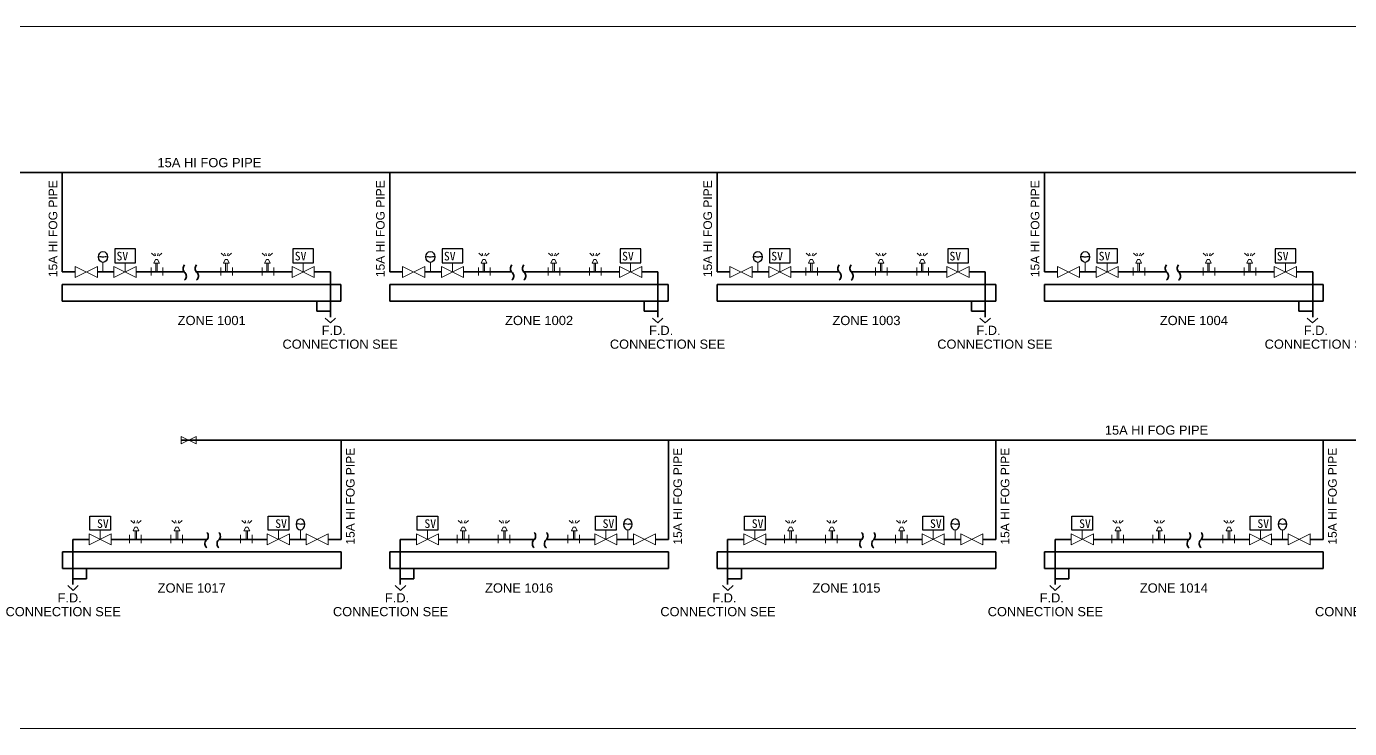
# Model space of a CAD drawing. Header units: millimetres. Extents: x 183 to 3972, y 193 to 1833.
# Drawn here: x 3009.8 to 3370.3, y 1641.7 to 1833 of the extents above; entities that cross this region are included whole.
import ezdxf

# ---------------------------------------------------------------- set-up
doc = ezdxf.new("R2010")
doc.units = ezdxf.units.MM
for name, color, linetype in [('DETL-TXT', 7, 'Continuous'), ('M-CWTR-TEXT', 7, 'Continuous'), ('M-CWTR-VAVE', 7, 'Continuous'), ('M-EQPM-TXT', 7, 'Continuous'), ('M-PIPE-CHWS12', 7, 'Continuous')]:
    doc.layers.add(name, color=color, linetype=linetype)

msp = doc.modelspace()

# ---------------------------------------------------------------- linework, layer by layer
at = {"color": 4, "linetype": 'Continuous', "lineweight": 35}
for p, q in [((3019.55, 1762.71), (3019.55, 1758.18)), ((3019.55, 1762.71), (3095.48, 1762.71)), ((3095.48, 1758.18), (3095.48, 1762.71)), ((3108.77, 1762.71), (3108.77, 1758.18)), ((3108.77, 1762.71), (3184.7, 1762.71)), ((3184.7, 1758.18), (3184.7, 1762.71)), ((3197.98, 1762.71), (3197.98, 1758.18)), ((3197.98, 1762.71), (3273.92, 1762.71)), ((3273.92, 1758.18), (3273.92, 1762.71)), ((3287.2, 1762.71), (3287.2, 1758.18)), ((3287.2, 1762.71), (3363.14, 1762.71)), ((3363.14, 1758.18), (3363.14, 1762.71)), ((3019.55, 1758.18), (3095.48, 1758.18)), ((3088.89, 1755.41), (3088.89, 1758.18)), ((3108.77, 1758.18), (3184.7, 1758.18)), ((3178.11, 1755.41), (3178.11, 1758.18)), ((3197.98, 1758.18), (3273.92, 1758.18)), ((3267.33, 1755.41), (3267.33, 1758.18)), ((3287.2, 1758.18), (3363.14, 1758.18)), ((3356.55, 1755.41), (3356.55, 1758.18)), ((3092.64, 1755.41), (3088.89, 1755.41)), ((3181.86, 1755.41), (3178.11, 1755.41)), ((3271.08, 1755.41), (3267.33, 1755.41)), ((3360.3, 1755.41), (3356.55, 1755.41)), ((3019.58, 1685.31), (3019.58, 1689.84)), ((3095.52, 1689.84), (3019.58, 1689.84)), ((3095.52, 1689.84), (3095.52, 1685.31)), ((3108.8, 1685.31), (3108.8, 1689.84)), ((3184.74, 1689.84), (3108.8, 1689.84)), ((3184.74, 1689.84), (3184.74, 1685.31)), ((3198.02, 1685.31), (3198.02, 1689.84)), ((3273.95, 1689.84), (3198.02, 1689.84)), ((3273.95, 1689.84), (3273.95, 1685.31)), ((3287.24, 1685.31), (3287.24, 1689.84)), ((3363.17, 1689.84), (3287.24, 1689.84)), ((3363.17, 1689.84), (3363.17, 1685.31)), ((3095.52, 1685.31), (3019.58, 1685.31)), ((3026.17, 1682.54), (3026.17, 1685.31)), ((3184.74, 1685.31), (3108.8, 1685.31)), ((3115.39, 1682.54), (3115.39, 1685.31)), ((3273.95, 1685.31), (3198.02, 1685.31)), ((3204.61, 1682.54), (3204.61, 1685.31)), ((3363.17, 1685.31), (3287.24, 1685.31)), ((3293.82, 1682.54), (3293.82, 1685.31)), ((3022.42, 1682.54), (3026.17, 1682.54)), ((3111.64, 1682.54), (3115.39, 1682.54)), ((3200.86, 1682.54), (3204.61, 1682.54)), ((3290.08, 1682.54), (3293.82, 1682.54))]:
    msp.add_line(p, q, dxfattribs=at)
at = {"layer": 'M-CWTR-TEXT', "color": 252, "linetype": 'Continuous', "lineweight": 35}
for p, q in [((3092.64, 1754.19), (3092.64, 1753.84)), ((3181.86, 1754.19), (3181.86, 1753.84)), ((3271.08, 1754.19), (3271.08, 1753.84)), ((3360.3, 1754.19), (3360.3, 1753.84)), ((3022.42, 1681.32), (3022.42, 1680.97)), ((3111.64, 1681.32), (3111.64, 1680.97)), ((3200.86, 1681.32), (3200.86, 1680.97)), ((3290.08, 1681.32), (3290.08, 1680.97))]:
    msp.add_line(p, q, dxfattribs=at)
at = {"layer": 'M-CWTR-VAVE', "color": 1, "lineweight": 0}
for p, q in [((3881.58, 1833), (2823.36, 1833)), ((2908.98, 1641.74), (3881.58, 1641.74))]:
    msp.add_line(p, q, dxfattribs=at)
at = {"layer": 'M-CWTR-VAVE', "color": 2, "lineweight": 0}
for p, q in [((3044.63, 1770.53), (3043.82, 1771.28)), ((3044.96, 1770.53), (3044.75, 1771.28)), ((3045.49, 1770.53), (3045.7, 1771.28)), ((3045.82, 1770.53), (3046.63, 1771.28)), ((3063.65, 1770.53), (3062.84, 1771.28)), ((3063.98, 1770.53), (3063.77, 1771.28)), ((3064.5, 1770.53), (3064.71, 1771.28)), ((3064.83, 1770.53), (3065.64, 1771.28)), ((3074.86, 1770.53), (3074.05, 1771.28)), ((3075.19, 1770.53), (3074.98, 1771.28)), ((3075.72, 1770.53), (3075.93, 1771.28)), ((3076.05, 1770.53), (3076.86, 1771.28)), ((3133.85, 1770.53), (3133.04, 1771.28)), ((3134.18, 1770.53), (3133.97, 1771.28)), ((3134.71, 1770.53), (3134.91, 1771.28)), ((3135.03, 1770.53), (3135.84, 1771.28)), ((3152.87, 1770.53), (3152.06, 1771.28)), ((3153.2, 1770.53), (3152.99, 1771.28)), ((3153.72, 1770.53), (3153.93, 1771.28)), ((3154.05, 1770.53), (3154.86, 1771.28)), ((3164.08, 1770.53), (3163.27, 1771.28)), ((3164.41, 1770.53), (3164.2, 1771.28)), ((3164.94, 1770.53), (3165.14, 1771.28)), ((3165.26, 1770.53), (3166.07, 1771.28)), ((3223.07, 1770.53), (3222.26, 1771.28)), ((3223.4, 1770.53), (3223.19, 1771.28)), ((3223.92, 1770.53), (3224.13, 1771.28)), ((3224.25, 1770.53), (3225.06, 1771.28)), ((3242.09, 1770.53), (3241.28, 1771.28)), ((3242.42, 1770.53), (3242.21, 1771.28)), ((3242.94, 1770.53), (3243.15, 1771.28)), ((3243.27, 1770.53), (3244.08, 1771.28)), ((3253.3, 1770.53), (3252.49, 1771.28)), ((3253.63, 1770.53), (3253.42, 1771.28)), ((3254.15, 1770.53), (3254.36, 1771.28)), ((3254.48, 1770.53), (3255.29, 1771.28)), ((3312.29, 1770.53), (3311.48, 1771.28)), ((3312.62, 1770.53), (3312.41, 1771.28)), ((3313.14, 1770.53), (3313.35, 1771.28)), ((3313.47, 1770.53), (3314.28, 1771.28)), ((3331.31, 1770.53), (3330.5, 1771.28)), ((3331.63, 1770.53), (3331.43, 1771.28)), ((3332.16, 1770.53), (3332.37, 1771.28)), ((3332.49, 1770.53), (3333.3, 1771.28)), ((3342.52, 1770.53), (3341.71, 1771.28)), ((3342.85, 1770.53), (3342.64, 1771.28)), ((3343.37, 1770.53), (3343.58, 1771.28)), ((3343.7, 1770.53), (3344.51, 1771.28)), ((3023.07, 1767.63), (3023.07, 1764.61)), ((3029.1, 1767.63), (3023.07, 1764.61)), ((3023.07, 1767.63), (3029.1, 1764.61)), ((3029.1, 1764.61), (3029.1, 1767.63)), ((3030.63, 1766.12), (3030.63, 1768.72)), ((3033.62, 1767.63), (3033.62, 1764.61)), ((3039.66, 1767.63), (3033.62, 1764.61)), ((3033.62, 1767.63), (3039.66, 1764.61)), ((3036.64, 1766.12), (3036.64, 1768.65)), ((3039.66, 1764.61), (3039.66, 1767.63)), ((3043.75, 1767.38), (3043.75, 1765.14)), ((3044.45, 1768.48), (3044.92, 1769.51)), ((3044.45, 1768.48), (3046, 1768.48)), ((3045.53, 1769.51), (3044.92, 1769.51)), ((3045.03, 1766.4), (3045.03, 1768.48)), ((3045.43, 1766.4), (3045.43, 1768.48)), ((3046, 1768.48), (3045.53, 1769.51)), ((3046.93, 1767.38), (3046.93, 1765.14)), ((3062.77, 1767.38), (3062.77, 1765.14)), ((3063.46, 1768.48), (3063.93, 1769.51)), ((3063.46, 1768.48), (3065.02, 1768.48)), ((3064.55, 1769.51), (3063.93, 1769.51)), ((3064.04, 1766.4), (3064.04, 1768.48)), ((3064.44, 1766.4), (3064.44, 1768.48)), ((3065.02, 1768.48), (3064.55, 1769.51)), ((3065.95, 1767.38), (3065.95, 1765.14)), ((3073.98, 1767.38), (3073.98, 1765.14)), ((3074.68, 1768.48), (3075.15, 1769.51)), ((3074.68, 1768.48), (3076.23, 1768.48)), ((3075.76, 1769.51), (3075.15, 1769.51)), ((3075.26, 1766.4), (3075.26, 1768.48)), ((3075.66, 1766.4), (3075.66, 1768.48)), ((3076.23, 1768.48), (3075.76, 1769.51)), ((3077.16, 1767.38), (3077.16, 1765.14)), ((3082.19, 1767.63), (3082.19, 1764.61)), ((3088.22, 1767.63), (3082.19, 1764.61)), ((3082.19, 1767.63), (3088.22, 1764.61)), ((3085.21, 1766.12), (3085.21, 1768.65)), ((3088.22, 1764.61), (3088.22, 1767.63)), ((3112.29, 1767.63), (3112.29, 1764.61)), ((3118.32, 1767.63), (3112.29, 1764.61)), ((3112.29, 1767.63), (3118.32, 1764.61)), ((3118.32, 1764.61), (3118.32, 1767.63)), ((3119.85, 1766.12), (3119.85, 1768.72)), ((3122.84, 1767.63), (3122.84, 1764.61)), ((3128.88, 1767.63), (3122.84, 1764.61)), ((3122.84, 1767.63), (3128.88, 1764.61)), ((3125.86, 1766.12), (3125.86, 1768.65)), ((3128.88, 1764.61), (3128.88, 1767.63)), ((3132.97, 1767.38), (3132.97, 1765.14)), ((3133.67, 1768.48), (3134.13, 1769.51)), ((3133.67, 1768.48), (3135.22, 1768.48)), ((3134.75, 1769.51), (3134.13, 1769.51)), ((3134.25, 1766.4), (3134.25, 1768.48)), ((3134.64, 1766.4), (3134.64, 1768.48)), ((3135.22, 1768.48), (3134.75, 1769.51)), ((3136.15, 1767.38), (3136.15, 1765.14)), ((3151.98, 1767.38), (3151.98, 1765.14)), ((3152.68, 1768.48), (3153.15, 1769.51)), ((3152.68, 1768.48), (3154.23, 1768.48)), ((3153.77, 1769.51), (3153.15, 1769.51)), ((3153.26, 1766.4), (3153.26, 1768.48)), ((3153.66, 1766.4), (3153.66, 1768.48)), ((3154.23, 1768.48), (3153.77, 1769.51)), ((3155.17, 1767.38), (3155.17, 1765.14)), ((3163.2, 1767.38), (3163.2, 1765.14)), ((3163.9, 1768.48), (3164.36, 1769.51)), ((3163.9, 1768.48), (3165.45, 1768.48)), ((3164.98, 1769.51), (3164.36, 1769.51)), ((3164.48, 1766.4), (3164.48, 1768.48)), ((3164.87, 1766.4), (3164.87, 1768.48)), ((3165.45, 1768.48), (3164.98, 1769.51)), ((3166.38, 1767.38), (3166.38, 1765.14)), ((3171.41, 1767.63), (3171.41, 1764.61)), ((3177.44, 1767.63), (3171.41, 1764.61)), ((3171.41, 1767.63), (3177.44, 1764.61)), ((3174.42, 1766.12), (3174.42, 1768.65)), ((3177.44, 1764.61), (3177.44, 1767.63)), ((3201.5, 1767.63), (3201.5, 1764.61)), ((3207.54, 1767.63), (3201.5, 1764.61)), ((3201.5, 1767.63), (3207.54, 1764.61)), ((3207.54, 1764.61), (3207.54, 1767.63)), ((3209.07, 1766.12), (3209.07, 1768.72)), ((3212.06, 1767.63), (3212.06, 1764.61)), ((3218.09, 1767.63), (3212.06, 1764.61)), ((3212.06, 1767.63), (3218.09, 1764.61)), ((3215.08, 1766.12), (3215.08, 1768.65)), ((3218.09, 1764.61), (3218.09, 1767.63)), ((3222.19, 1767.38), (3222.19, 1765.14)), ((3222.89, 1768.48), (3223.35, 1769.51)), ((3222.89, 1768.48), (3224.44, 1768.48)), ((3223.97, 1769.51), (3223.35, 1769.51)), ((3223.46, 1766.4), (3223.46, 1768.48)), ((3223.86, 1766.4), (3223.86, 1768.48)), ((3224.44, 1768.48), (3223.97, 1769.51)), ((3225.37, 1767.38), (3225.37, 1765.14)), ((3241.2, 1767.38), (3241.2, 1765.14)), ((3241.9, 1768.48), (3242.37, 1769.51)), ((3241.9, 1768.48), (3243.45, 1768.48)), ((3242.99, 1769.51), (3242.37, 1769.51)), ((3242.48, 1766.4), (3242.48, 1768.48)), ((3242.88, 1766.4), (3242.88, 1768.48)), ((3243.45, 1768.48), (3242.99, 1769.51)), ((3244.38, 1767.38), (3244.38, 1765.14)), ((3252.42, 1767.38), (3252.42, 1765.14)), ((3253.12, 1768.48), (3253.58, 1769.51)), ((3253.12, 1768.48), (3254.67, 1768.48)), ((3254.2, 1769.51), (3253.58, 1769.51)), ((3253.69, 1766.4), (3253.69, 1768.48)), ((3254.09, 1766.4), (3254.09, 1768.48)), ((3254.67, 1768.48), (3254.2, 1769.51)), ((3255.6, 1767.38), (3255.6, 1765.14)), ((3260.62, 1767.63), (3260.62, 1764.61)), ((3266.66, 1767.63), (3260.62, 1764.61)), ((3260.62, 1767.63), (3266.66, 1764.61)), ((3263.64, 1766.12), (3263.64, 1768.65)), ((3266.66, 1764.61), (3266.66, 1767.63)), ((3290.72, 1767.63), (3290.72, 1764.61)), ((3296.76, 1767.63), (3290.72, 1764.61)), ((3290.72, 1767.63), (3296.76, 1764.61)), ((3296.76, 1764.61), (3296.76, 1767.63)), ((3298.29, 1766.12), (3298.29, 1768.72)), ((3301.28, 1767.63), (3301.28, 1764.61)), ((3307.31, 1767.63), (3301.28, 1764.61)), ((3301.28, 1767.63), (3307.31, 1764.61)), ((3304.29, 1766.12), (3304.29, 1768.65)), ((3307.31, 1764.61), (3307.31, 1767.63)), ((3311.41, 1767.38), (3311.41, 1765.14)), ((3312.11, 1768.48), (3312.57, 1769.51)), ((3312.11, 1768.48), (3313.66, 1768.48)), ((3313.19, 1769.51), (3312.57, 1769.51)), ((3312.68, 1766.4), (3312.68, 1768.48)), ((3313.08, 1766.4), (3313.08, 1768.48)), ((3313.66, 1768.48), (3313.19, 1769.51)), ((3314.59, 1767.38), (3314.59, 1765.14)), ((3330.42, 1767.38), (3330.42, 1765.14)), ((3331.12, 1768.48), (3331.59, 1769.51)), ((3331.12, 1768.48), (3332.67, 1768.48)), ((3332.21, 1769.51), (3331.59, 1769.51)), ((3331.7, 1766.4), (3331.7, 1768.48)), ((3332.1, 1766.4), (3332.1, 1768.48)), ((3332.67, 1768.48), (3332.21, 1769.51)), ((3333.6, 1767.38), (3333.6, 1765.14)), ((3341.64, 1767.38), (3341.64, 1765.14)), ((3342.34, 1768.48), (3342.8, 1769.51)), ((3342.34, 1768.48), (3343.89, 1768.48)), ((3343.42, 1769.51), (3342.8, 1769.51)), ((3342.91, 1766.4), (3342.91, 1768.48)), ((3343.31, 1766.4), (3343.31, 1768.48)), ((3343.89, 1768.48), (3343.42, 1769.51)), ((3344.82, 1767.38), (3344.82, 1765.14)), ((3349.84, 1767.63), (3349.84, 1764.61)), ((3355.88, 1767.63), (3349.84, 1764.61)), ((3349.84, 1767.63), (3355.88, 1764.61)), ((3352.86, 1766.12), (3352.86, 1768.65)), ((3355.88, 1764.61), (3355.88, 1767.63)), ((3091.16, 1753.54), (3092.59, 1752.25)), ((3094.02, 1753.54), (3092.59, 1752.25)), ((3180.38, 1753.54), (3181.81, 1752.25)), ((3183.24, 1753.54), (3181.81, 1752.25)), ((3269.6, 1753.54), (3271.03, 1752.25)), ((3272.46, 1753.54), (3271.03, 1752.25)), ((3358.82, 1753.54), (3360.25, 1752.25)), ((3361.68, 1753.54), (3360.25, 1752.25)), ((3051.98, 1721.31), (3051.98, 1719.3)), ((3051.98, 1721.31), (3056.01, 1719.3)), ((3056.01, 1721.31), (3051.98, 1719.3)), ((3056.01, 1719.3), (3056.01, 1721.31)), ((3039.02, 1697.66), (3038.21, 1698.41)), ((3039.35, 1697.66), (3039.14, 1698.41)), ((3039.87, 1697.66), (3040.08, 1698.41)), ((3040.2, 1697.66), (3041.01, 1698.41)), ((3050.23, 1697.66), (3049.42, 1698.41)), ((3050.56, 1697.66), (3050.35, 1698.41)), ((3051.09, 1697.66), (3051.29, 1698.41)), ((3051.41, 1697.66), (3052.22, 1698.41)), ((3069.25, 1697.66), (3068.44, 1698.41)), ((3069.58, 1697.66), (3069.37, 1698.41)), ((3070.1, 1697.66), (3070.31, 1698.41)), ((3070.43, 1697.66), (3071.24, 1698.41)), ((3128.24, 1697.66), (3127.43, 1698.41)), ((3128.56, 1697.66), (3128.36, 1698.41)), ((3129.09, 1697.66), (3129.3, 1698.41)), ((3129.42, 1697.66), (3130.23, 1698.41)), ((3139.45, 1697.66), (3138.64, 1698.41)), ((3139.78, 1697.66), (3139.57, 1698.41)), ((3140.3, 1697.66), (3140.51, 1698.41)), ((3140.63, 1697.66), (3141.44, 1698.41)), ((3158.47, 1697.66), (3157.66, 1698.41)), ((3158.79, 1697.66), (3158.59, 1698.41)), ((3159.32, 1697.66), (3159.53, 1698.41)), ((3159.65, 1697.66), (3160.46, 1698.41)), ((3217.45, 1697.66), (3216.65, 1698.41)), ((3217.78, 1697.66), (3217.58, 1698.41)), ((3218.31, 1697.66), (3218.52, 1698.41)), ((3218.64, 1697.66), (3219.45, 1698.41)), ((3228.67, 1697.66), (3227.86, 1698.41)), ((3229, 1697.66), (3228.79, 1698.41)), ((3229.52, 1697.66), (3229.73, 1698.41)), ((3229.85, 1697.66), (3230.66, 1698.41)), ((3247.68, 1697.66), (3246.88, 1698.41)), ((3248.01, 1697.66), (3247.81, 1698.41)), ((3248.54, 1697.66), (3248.75, 1698.41)), ((3248.87, 1697.66), (3249.68, 1698.41)), ((3306.67, 1697.66), (3305.86, 1698.41)), ((3307, 1697.66), (3306.79, 1698.41)), ((3307.53, 1697.66), (3307.74, 1698.41)), ((3307.86, 1697.66), (3308.67, 1698.41)), ((3317.89, 1697.66), (3317.08, 1698.41)), ((3318.22, 1697.66), (3318.01, 1698.41)), ((3318.74, 1697.66), (3318.95, 1698.41)), ((3319.07, 1697.66), (3319.88, 1698.41)), ((3336.9, 1697.66), (3336.09, 1698.41)), ((3337.23, 1697.66), (3337.02, 1698.41)), ((3337.76, 1697.66), (3337.97, 1698.41)), ((3338.09, 1697.66), (3338.9, 1698.41)), ((3026.84, 1691.74), (3026.84, 1694.76)), ((3026.84, 1694.76), (3032.88, 1691.74)), ((3032.88, 1694.76), (3026.84, 1691.74)), ((3029.86, 1693.25), (3029.86, 1695.78)), ((3032.88, 1694.76), (3032.88, 1691.74)), ((3038.83, 1695.61), (3039.3, 1696.64)), ((3040.38, 1695.61), (3038.83, 1695.61)), ((3039.3, 1696.64), (3039.92, 1696.64)), ((3039.41, 1693.53), (3039.41, 1695.61)), ((3039.81, 1693.53), (3039.81, 1695.61)), ((3040.38, 1695.61), (3039.92, 1696.64)), ((3050.05, 1695.61), (3050.51, 1696.64)), ((3051.6, 1695.61), (3050.05, 1695.61)), ((3050.51, 1696.64), (3051.13, 1696.64)), ((3050.62, 1693.53), (3050.62, 1695.61)), ((3051.02, 1693.53), (3051.02, 1695.61)), ((3051.6, 1695.61), (3051.13, 1696.64)), ((3069.06, 1695.61), (3069.53, 1696.64)), ((3070.61, 1695.61), (3069.06, 1695.61)), ((3069.53, 1696.64), (3070.15, 1696.64)), ((3069.64, 1693.53), (3069.64, 1695.61)), ((3070.04, 1693.53), (3070.04, 1695.61)), ((3070.61, 1695.61), (3070.15, 1696.64)), ((3075.41, 1691.74), (3075.41, 1694.76)), ((3075.41, 1694.76), (3081.44, 1691.74)), ((3081.44, 1694.76), (3075.41, 1691.74)), ((3078.42, 1693.25), (3078.42, 1695.78)), ((3081.44, 1694.76), (3081.44, 1691.74)), ((3084.43, 1693.25), (3084.43, 1695.85)), ((3085.96, 1691.74), (3085.96, 1694.76)), ((3085.96, 1694.76), (3092, 1691.74)), ((3092, 1694.76), (3085.96, 1691.74)), ((3092, 1694.76), (3092, 1691.74)), ((3116.06, 1691.74), (3116.06, 1694.76)), ((3116.06, 1694.76), (3122.09, 1691.74)), ((3122.09, 1694.76), (3116.06, 1691.74)), ((3119.08, 1693.25), (3119.08, 1695.78)), ((3122.09, 1694.76), (3122.09, 1691.74)), ((3128.05, 1695.61), (3128.52, 1696.64)), ((3129.6, 1695.61), (3128.05, 1695.61)), ((3128.52, 1696.64), (3129.14, 1696.64)), ((3128.63, 1693.53), (3128.63, 1695.61)), ((3129.03, 1693.53), (3129.03, 1695.61)), ((3129.6, 1695.61), (3129.14, 1696.64)), ((3139.27, 1695.61), (3139.73, 1696.64)), ((3140.82, 1695.61), (3139.27, 1695.61)), ((3139.73, 1696.64), (3140.35, 1696.64)), ((3139.84, 1693.53), (3139.84, 1695.61)), ((3140.24, 1693.53), (3140.24, 1695.61)), ((3140.82, 1695.61), (3140.35, 1696.64)), ((3158.28, 1695.61), (3158.75, 1696.64)), ((3159.83, 1695.61), (3158.28, 1695.61)), ((3158.75, 1696.64), (3159.37, 1696.64)), ((3158.86, 1693.53), (3158.86, 1695.61)), ((3159.26, 1693.53), (3159.26, 1695.61)), ((3159.83, 1695.61), (3159.37, 1696.64)), ((3164.63, 1691.74), (3164.63, 1694.76)), ((3164.63, 1694.76), (3170.66, 1691.74)), ((3170.66, 1694.76), (3164.63, 1691.74)), ((3167.64, 1693.25), (3167.64, 1695.78)), ((3170.66, 1694.76), (3170.66, 1691.74)), ((3173.65, 1693.25), (3173.65, 1695.85)), ((3175.18, 1691.74), (3175.18, 1694.76)), ((3175.18, 1694.76), (3181.22, 1691.74)), ((3181.22, 1694.76), (3175.18, 1691.74)), ((3181.22, 1694.76), (3181.22, 1691.74)), ((3205.28, 1691.74), (3205.28, 1694.76)), ((3205.28, 1694.76), (3211.31, 1691.74)), ((3211.31, 1694.76), (3205.28, 1691.74)), ((3208.3, 1693.25), (3208.3, 1695.78)), ((3211.31, 1694.76), (3211.31, 1691.74)), ((3217.27, 1695.61), (3217.74, 1696.64)), ((3218.82, 1695.61), (3217.27, 1695.61)), ((3217.74, 1696.64), (3218.35, 1696.64)), ((3217.84, 1693.53), (3217.84, 1695.61)), ((3218.24, 1693.53), (3218.24, 1695.61)), ((3218.82, 1695.61), (3218.35, 1696.64)), ((3228.48, 1695.61), (3228.95, 1696.64)), ((3230.04, 1695.61), (3228.48, 1695.61)), ((3228.95, 1696.64), (3229.57, 1696.64)), ((3229.06, 1693.53), (3229.06, 1695.61)), ((3229.46, 1693.53), (3229.46, 1695.61)), ((3230.04, 1695.61), (3229.57, 1696.64)), ((3247.5, 1695.61), (3247.97, 1696.64)), ((3249.05, 1695.61), (3247.5, 1695.61)), ((3247.97, 1696.64), (3248.58, 1696.64)), ((3248.07, 1693.53), (3248.07, 1695.61)), ((3248.47, 1693.53), (3248.47, 1695.61)), ((3249.05, 1695.61), (3248.58, 1696.64)), ((3253.84, 1691.74), (3253.84, 1694.76)), ((3253.84, 1694.76), (3259.88, 1691.74)), ((3259.88, 1694.76), (3253.84, 1691.74)), ((3256.86, 1693.25), (3256.86, 1695.78)), ((3259.88, 1694.76), (3259.88, 1691.74)), ((3262.87, 1693.25), (3262.87, 1695.85)), ((3264.4, 1691.74), (3264.4, 1694.76)), ((3264.4, 1694.76), (3270.43, 1691.74)), ((3270.43, 1694.76), (3264.4, 1691.74)), ((3270.43, 1694.76), (3270.43, 1691.74)), ((3294.5, 1691.74), (3294.5, 1694.76)), ((3294.5, 1694.76), (3300.53, 1691.74)), ((3300.53, 1694.76), (3294.5, 1691.74)), ((3297.51, 1693.25), (3297.51, 1695.78)), ((3300.53, 1694.76), (3300.53, 1691.74)), ((3306.49, 1695.61), (3306.96, 1696.64)), ((3308.04, 1695.61), (3306.49, 1695.61)), ((3306.96, 1696.64), (3307.57, 1696.64)), ((3307.06, 1693.53), (3307.06, 1695.61)), ((3307.46, 1693.53), (3307.46, 1695.61)), ((3308.04, 1695.61), (3307.57, 1696.64)), ((3317.7, 1695.61), (3318.17, 1696.64)), ((3319.25, 1695.61), (3317.7, 1695.61)), ((3318.17, 1696.64), (3318.79, 1696.64)), ((3318.28, 1693.53), (3318.28, 1695.61)), ((3318.68, 1693.53), (3318.68, 1695.61)), ((3319.25, 1695.61), (3318.79, 1696.64)), ((3336.72, 1695.61), (3337.19, 1696.64)), ((3338.27, 1695.61), (3336.72, 1695.61)), ((3337.19, 1696.64), (3337.8, 1696.64)), ((3337.29, 1693.53), (3337.29, 1695.61)), ((3337.69, 1693.53), (3337.69, 1695.61)), ((3338.27, 1695.61), (3337.8, 1696.64)), ((3343.06, 1691.74), (3343.06, 1694.76)), ((3343.06, 1694.76), (3349.1, 1691.74)), ((3349.1, 1694.76), (3343.06, 1691.74)), ((3346.08, 1693.25), (3346.08, 1695.78)), ((3349.1, 1694.76), (3349.1, 1691.74)), ((3352.09, 1693.25), (3352.09, 1695.85)), ((3353.62, 1691.74), (3353.62, 1694.76)), ((3353.62, 1694.76), (3359.65, 1691.74)), ((3359.65, 1694.76), (3353.62, 1691.74)), ((3359.65, 1694.76), (3359.65, 1691.74)), ((3037.9, 1694.51), (3037.9, 1692.27)), ((3041.08, 1694.51), (3041.08, 1692.27)), ((3049.12, 1694.51), (3049.12, 1692.27)), ((3052.3, 1694.51), (3052.3, 1692.27)), ((3068.13, 1694.51), (3068.13, 1692.27)), ((3071.31, 1694.51), (3071.31, 1692.27)), ((3127.12, 1694.51), (3127.12, 1692.27)), ((3130.3, 1694.51), (3130.3, 1692.27)), ((3138.33, 1694.51), (3138.33, 1692.27)), ((3141.52, 1694.51), (3141.52, 1692.27)), ((3157.35, 1694.51), (3157.35, 1692.27)), ((3160.53, 1694.51), (3160.53, 1692.27)), ((3216.34, 1694.51), (3216.34, 1692.27)), ((3219.52, 1694.51), (3219.52, 1692.27)), ((3227.55, 1694.51), (3227.55, 1692.27)), ((3230.74, 1694.51), (3230.74, 1692.27)), ((3246.57, 1694.51), (3246.57, 1692.27)), ((3249.75, 1694.51), (3249.75, 1692.27)), ((3305.56, 1694.51), (3305.56, 1692.27)), ((3308.74, 1694.51), (3308.74, 1692.27)), ((3316.77, 1694.51), (3316.77, 1692.27)), ((3319.95, 1694.51), (3319.95, 1692.27)), ((3335.79, 1694.51), (3335.79, 1692.27)), ((3338.97, 1694.51), (3338.97, 1692.27)), ((3021.04, 1680.67), (3022.47, 1679.38)), ((3023.9, 1680.67), (3022.47, 1679.38)), ((3110.26, 1680.67), (3111.69, 1679.38)), ((3113.12, 1680.67), (3111.69, 1679.38)), ((3199.48, 1680.67), (3200.91, 1679.38)), ((3202.34, 1680.67), (3200.91, 1679.38)), ((3288.7, 1680.67), (3290.13, 1679.38)), ((3291.56, 1680.67), (3290.13, 1679.38))]:
    msp.add_line(p, q, dxfattribs=at)
at = {"layer": 'M-CWTR-VAVE', "color": 2}
for points in [[(3033.82, 1768.65), (3039.45, 1768.65), (3039.45, 1772.42), (3033.82, 1772.42)], [(3082.39, 1768.65), (3088.02, 1768.65), (3088.02, 1772.42), (3082.39, 1772.42)], [(3123.04, 1768.65), (3128.67, 1768.65), (3128.67, 1772.42), (3123.04, 1772.42)], [(3171.61, 1768.65), (3177.24, 1768.65), (3177.24, 1772.42), (3171.61, 1772.42)], [(3212.26, 1768.65), (3217.89, 1768.65), (3217.89, 1772.42), (3212.26, 1772.42)], [(3260.83, 1768.65), (3266.46, 1768.65), (3266.46, 1772.42), (3260.83, 1772.42)], [(3301.48, 1768.65), (3307.11, 1768.65), (3307.11, 1772.42), (3301.48, 1772.42)], [(3350.05, 1768.65), (3355.68, 1768.65), (3355.68, 1772.42), (3350.05, 1772.42)], [(3032.67, 1695.78), (3027.04, 1695.78), (3027.04, 1699.55), (3032.67, 1699.55)], [(3081.24, 1695.78), (3075.61, 1695.78), (3075.61, 1699.55), (3081.24, 1699.55)], [(3121.89, 1695.78), (3116.26, 1695.78), (3116.26, 1699.55), (3121.89, 1699.55)], [(3170.46, 1695.78), (3164.83, 1695.78), (3164.83, 1699.55), (3170.46, 1699.55)], [(3211.11, 1695.78), (3205.48, 1695.78), (3205.48, 1699.55), (3211.11, 1699.55)], [(3259.68, 1695.78), (3254.05, 1695.78), (3254.05, 1699.55), (3259.68, 1699.55)], [(3300.33, 1695.78), (3294.7, 1695.78), (3294.7, 1699.55), (3300.33, 1699.55)], [(3348.9, 1695.78), (3343.27, 1695.78), (3343.27, 1699.55), (3348.9, 1699.55)]]:
    msp.add_lwpolyline(points, close=True, dxfattribs=at)
for centre in [(3030.63, 1770.21), (3119.85, 1770.21), (3209.07, 1770.21), (3298.29, 1770.21)]:
    msp.add_ellipse(centre, major_axis=(0, -1.49), ratio=0.800659, dxfattribs=at)
at = {"layer": 'M-CWTR-VAVE', "color": 2, "extrusion": (0, 0, -1)}
for centre in [(3084.43, 1697.34), (3173.65, 1697.34), (3262.87, 1697.34), (3352.09, 1697.34)]:
    msp.add_ellipse(centre, major_axis=(0, -1.49), ratio=0.800659, dxfattribs=at)
at = {"layer": 'M-CWTR-VAVE', "color": 2}
for points in [[(3029.44, 1770.21), (3029.92, 1770.44), (3030.57, 1770.03), (3031.24, 1770.46), (3031.64, 1770.28), (3031.83, 1770.21)], [(3118.66, 1770.21), (3119.14, 1770.44), (3119.78, 1770.03), (3120.46, 1770.46), (3120.86, 1770.28), (3121.05, 1770.21)], [(3207.88, 1770.21), (3208.36, 1770.44), (3209, 1770.03), (3209.68, 1770.46), (3210.07, 1770.28), (3210.27, 1770.21)], [(3297.1, 1770.21), (3297.58, 1770.44), (3298.22, 1770.03), (3298.9, 1770.46), (3299.29, 1770.28), (3299.48, 1770.21)], [(3085.62, 1697.34), (3085.14, 1697.57), (3084.5, 1697.16), (3083.82, 1697.59), (3083.43, 1697.41), (3083.24, 1697.34)], [(3174.84, 1697.34), (3174.36, 1697.57), (3173.72, 1697.16), (3173.04, 1697.59), (3172.64, 1697.41), (3172.45, 1697.34)], [(3264.06, 1697.34), (3263.58, 1697.57), (3262.94, 1697.16), (3262.26, 1697.59), (3261.86, 1697.41), (3261.67, 1697.34)], [(3353.28, 1697.34), (3352.8, 1697.57), (3352.15, 1697.16), (3351.48, 1697.59), (3351.08, 1697.41), (3350.89, 1697.34)]]:
    msp.add_open_spline(points, degree=3, dxfattribs=at)
at = {"layer": 'M-PIPE-CHWS12', "color": 4, "linetype": 'Continuous', "lineweight": 35}
for p, q in [((3007.06, 1793.18), (3812.66, 1793.18)), ((3019.55, 1766.12), (3019.55, 1793.18)), ((3108.77, 1766.12), (3108.77, 1793.18)), ((3197.98, 1766.12), (3197.98, 1793.18)), ((3287.2, 1766.12), (3287.2, 1793.18)), ((3019.55, 1766.12), (3019.55, 1776.28)), ((3108.77, 1766.12), (3108.77, 1776.28)), ((3197.98, 1766.12), (3197.98, 1776.28)), ((3287.2, 1766.12), (3287.2, 1776.28)), ((3019.55, 1766.12), (3023.07, 1766.12)), ((3029.1, 1766.12), (3033.62, 1766.12)), ((3039.66, 1766.12), (3052.8, 1766.12)), ((3056.09, 1766.12), (3082.19, 1766.12)), ((3088.22, 1766.12), (3092.64, 1766.12)), ((3092.64, 1766.12), (3092.64, 1753.84)), ((3108.77, 1766.12), (3112.29, 1766.12)), ((3118.32, 1766.12), (3122.84, 1766.12)), ((3128.88, 1766.12), (3142.01, 1766.12)), ((3145.3, 1766.12), (3171.41, 1766.12)), ((3177.44, 1766.12), (3181.86, 1766.12)), ((3181.86, 1766.12), (3181.86, 1753.84)), ((3197.98, 1766.12), (3201.5, 1766.12)), ((3207.54, 1766.12), (3212.06, 1766.12)), ((3218.09, 1766.12), (3231.23, 1766.12)), ((3234.52, 1766.12), (3260.62, 1766.12)), ((3266.66, 1766.12), (3271.08, 1766.12)), ((3271.08, 1766.12), (3271.08, 1753.84)), ((3287.2, 1766.12), (3290.72, 1766.12)), ((3296.76, 1766.12), (3301.28, 1766.12)), ((3307.31, 1766.12), (3320.45, 1766.12)), ((3323.74, 1766.12), (3349.84, 1766.12)), ((3355.88, 1766.12), (3360.3, 1766.12)), ((3360.3, 1766.12), (3360.3, 1753.84)), ((3783.75, 1720.31), (3051.98, 1720.31)), ((3095.52, 1693.25), (3095.52, 1720.31)), ((3184.74, 1693.25), (3184.74, 1720.31)), ((3273.95, 1693.25), (3273.95, 1720.31)), ((3363.17, 1693.25), (3363.17, 1720.31)), ((3095.52, 1693.25), (3095.52, 1703.41)), ((3184.74, 1693.25), (3184.74, 1703.41)), ((3273.95, 1693.25), (3273.95, 1703.41)), ((3363.17, 1693.25), (3363.17, 1703.41)), ((3022.42, 1693.25), (3022.42, 1680.97)), ((3026.84, 1693.25), (3022.42, 1693.25)), ((3058.98, 1693.25), (3032.88, 1693.25)), ((3075.41, 1693.25), (3062.27, 1693.25)), ((3085.96, 1693.25), (3081.44, 1693.25)), ((3095.52, 1693.25), (3092, 1693.25)), ((3111.64, 1693.25), (3111.64, 1680.97)), ((3116.06, 1693.25), (3111.64, 1693.25)), ((3148.2, 1693.25), (3122.09, 1693.25)), ((3164.63, 1693.25), (3151.49, 1693.25)), ((3175.18, 1693.25), (3170.66, 1693.25)), ((3184.74, 1693.25), (3181.22, 1693.25)), ((3200.86, 1693.25), (3200.86, 1680.97)), ((3205.28, 1693.25), (3200.86, 1693.25)), ((3237.41, 1693.25), (3211.31, 1693.25)), ((3253.84, 1693.25), (3240.71, 1693.25)), ((3264.4, 1693.25), (3259.88, 1693.25)), ((3273.95, 1693.25), (3270.43, 1693.25)), ((3290.08, 1693.25), (3290.08, 1680.97)), ((3294.5, 1693.25), (3290.08, 1693.25)), ((3326.63, 1693.25), (3300.53, 1693.25)), ((3343.06, 1693.25), (3329.92, 1693.25)), ((3353.62, 1693.25), (3349.1, 1693.25)), ((3363.17, 1693.25), (3359.65, 1693.25))]:
    msp.add_line(p, q, dxfattribs=at)
at = {"layer": 'M-PIPE-CHWS12', "color": 252, "linetype": 'Continuous', "lineweight": 35}
for centre, start, end in [((3053.91, 1767.06), 137.9527, 230.1896), ((3057.2, 1767.06), 137.9527, 230.1896), ((3143.12, 1767.06), 137.9527, 230.1896), ((3146.41, 1767.06), 137.9527, 230.1896), ((3232.34, 1767.06), 137.9527, 230.1896), ((3235.63, 1767.06), 137.9527, 230.1896), ((3321.56, 1767.06), 137.9527, 230.1896), ((3324.85, 1767.06), 137.9527, 230.1896), ((3051.89, 1764.97), 309.8104, 42.0473), ((3055.18, 1764.97), 309.8104, 42.0473), ((3141.11, 1764.97), 309.8104, 42.0473), ((3144.4, 1764.97), 309.8104, 42.0473), ((3230.33, 1764.97), 309.8104, 42.0473), ((3233.62, 1764.97), 309.8104, 42.0473), ((3319.55, 1764.97), 309.8104, 42.0473), ((3322.84, 1764.97), 309.8104, 42.0473), ((3057.87, 1694.19), 309.8104, 42.0473), ((3061.16, 1694.19), 309.8104, 42.0473), ((3147.09, 1694.19), 309.8104, 42.0473), ((3150.38, 1694.19), 309.8104, 42.0473), ((3236.3, 1694.19), 309.8104, 42.0473), ((3239.59, 1694.19), 309.8104, 42.0473), ((3325.52, 1694.19), 309.8104, 42.0473), ((3328.81, 1694.19), 309.8104, 42.0473), ((3059.88, 1692.09), 137.9527, 230.1896), ((3063.17, 1692.09), 137.9527, 230.1896), ((3149.1, 1692.09), 137.9527, 230.1896), ((3152.39, 1692.09), 137.9527, 230.1896), ((3238.32, 1692.09), 137.9527, 230.1896), ((3241.61, 1692.09), 137.9527, 230.1896), ((3327.54, 1692.09), 137.9527, 230.1896), ((3330.83, 1692.09), 137.9527, 230.1896)]:
    msp.add_arc(centre, 1.46, start, end, dxfattribs=at)

# ---------------------------------------------------------------- texts
at = {"layer": 'DETL-TXT', "color": 7, "char_height": 2.5154}
for s, insert, width, attachment_point in [('{\\fArial|b0|i0|c0|p34;\\C251;15A HI FOG PIPE}', (3045.48, 1794.62), 28.38, 7), ('{\\fArial|b0|i0|c0|p34;\\C251;ZONE 1001}', (3050.98, 1751.61), 17.8992, 7), ('{\\fArial|b0|i0|c0|p34;\\C251;ZONE 1002}', (3140.2, 1751.61), 21.7194, 7), ('{\\fArial|b0|i0|c0|p34;\\C251;ZONE 1003}', (3229.42, 1751.61), 23.5658, 7), ('{\\fArial|b0|i0|c0|p34;\\C251;ZONE 1004}', (3318.64, 1751.61), 18.2018, 7), ('{\\fArial|b0||i0||c0|p34;\\C251;\\H2.5;\\W1.;15A HI FOG PIPE}', (3331.81, 1721.75), 28.38, 9), ('{\\fArial|b0|i0|c0|p34;\\C251;ZONE 1017}', (3064.08, 1678.74), 18.2018, 9), ('{\\fArial|b0|i0|c0|p34;\\C251;ZONE 1016}', (3153.3, 1678.74), 18.2018, 9), ('{\\fArial|b0|i0|c0|p34;\\C251;ZONE 1015}', (3242.52, 1678.74), 18.2018, 9), ('{\\fArial|b0|i0|c0|p34;\\C251;ZONE 1014}', (3331.74, 1678.74), 18.2018, 9)]:
    msp.add_mtext(s, dxfattribs=dict(at, insert=insert, width=width, attachment_point=attachment_point))
at = {"layer": 'DETL-TXT', "color": 7, "char_height": 2.5154, "width": 28.38, "rotation": 90}
for insert, attachment_point in [((3018.2, 1764.71), 7), ((3107.42, 1764.71), 7), ((3196.64, 1764.71), 7), ((3285.86, 1764.71), 7), ((3096.86, 1691.84), 1), ((3186.08, 1691.84), 1), ((3275.3, 1691.84), 1), ((3364.52, 1691.84), 1)]:
    msp.add_mtext('{\\fArial|b0|i0|c0|p34;\\H0.93199x;\\C251;15A HI FOG PIPE}', dxfattribs=dict(at, insert=insert, attachment_point=attachment_point))
at = {"layer": 'M-CWTR-VAVE', "char_height": 2.5154, "width": 2.3291}
for insert, attachment_point in [((3034.31, 1769.22), 7), ((3082.88, 1769.22), 7), ((3123.53, 1769.22), 7), ((3172.09, 1769.22), 7), ((3212.75, 1769.22), 7), ((3261.31, 1769.22), 7), ((3301.97, 1769.22), 7), ((3350.53, 1769.22), 7), ((3032.19, 1696.35), 9), ((3080.75, 1696.35), 9), ((3121.41, 1696.35), 9), ((3169.97, 1696.35), 9), ((3210.62, 1696.35), 9), ((3259.19, 1696.35), 9), ((3299.84, 1696.35), 9), ((3348.41, 1696.35), 9)]:
    msp.add_mtext('{\\fTxt|b0|i0|c0|p34;\\H0.93199x;\\C2;SV}', dxfattribs=dict(at, insert=insert, attachment_point=attachment_point))
at = {"layer": 'M-EQPM-TXT', "color": 7, "char_height": 2.5154}
for s, insert, width, attachment_point in [('{\\fArial|b0||i0||c0|p34;\\C251;\\H2.5;\\W1.;F.D.}', (3090.22, 1748.96), 6.6165, 7), ('{\\fArial|b0||i0||c0|p34;\\C251;\\H2.5;\\W1.;F.D.}', (3179.44, 1748.96), 6.6165, 7), ('{\\fArial|b0||i0||c0|p34;\\C251;\\H2.5;\\W1.;F.D.}', (3268.66, 1748.96), 6.6165, 7), ('{\\fArial|b0||i0||c0|p34;\\C251;\\H2.5;\\W1.;F.D.}', (3357.88, 1748.96), 6.6165, 7), ('{\\fArial|b0||i0||c0|p34;\\C251;\\H2.5;\\W1.;CONNECTION SEE}', (3079.55, 1745.17), 31.6062, 7), ('{\\fArial|b0||i0||c0|p34;\\C251;\\H2.5;\\W1.;CONNECTION SEE}', (3168.77, 1745.17), 31.6062, 7), ('{\\fArial|b0||i0||c0|p34;\\C251;\\H2.5;\\W1.;CONNECTION SEE}', (3257.99, 1745.17), 31.6062, 7), ('{\\fArial|b0||i0||c0|p34;\\C251;\\H2.5;\\W1.;CONNECTION SEE}', (3347.21, 1745.17), 31.6062, 7), ('{\\fArial|b0||i0||c0|p34;\\C251;\\H2.5;\\W1.;F.D.}', (3024.84, 1676.09), 6.6165, 9), ('{\\fArial|b0||i0||c0|p34;\\C251;\\H2.5;\\W1.;F.D.}', (3114.06, 1676.09), 6.6165, 9), ('{\\fArial|b0||i0||c0|p34;\\C251;\\H2.5;\\W1.;F.D.}', (3203.28, 1676.09), 6.6165, 9), ('{\\fArial|b0||i0||c0|p34;\\C251;\\H2.5;\\W1.;F.D.}', (3292.5, 1676.09), 6.6165, 9), ('{\\fArial|b0||i0||c0|p34;\\C251;\\H2.5;\\W1.;CONNECTION SEE}', (3035.51, 1672.3), 31.6062, 9), ('{\\fArial|b0||i0||c0|p34;\\C251;\\H2.5;\\W1.;CONNECTION SEE}', (3124.73, 1672.3), 31.6062, 9), ('{\\fArial|b0||i0||c0|p34;\\C251;\\H2.5;\\W1.;CONNECTION SEE}', (3213.95, 1672.3), 31.6062, 9), ('{\\fArial|b0||i0||c0|p34;\\C251;\\H2.5;\\W1.;CONNECTION SEE}', (3303.17, 1672.3), 31.6062, 9), ('{\\fArial|b0||i0||c0|p34;\\C251;\\H2.5;\\W1.;CONNECTION SEE}', (3392.38, 1672.3), 31.6062, 9)]:
    msp.add_mtext(s, dxfattribs=dict(at, insert=insert, width=width, attachment_point=attachment_point))

doc.saveas('drawing.dxf')
